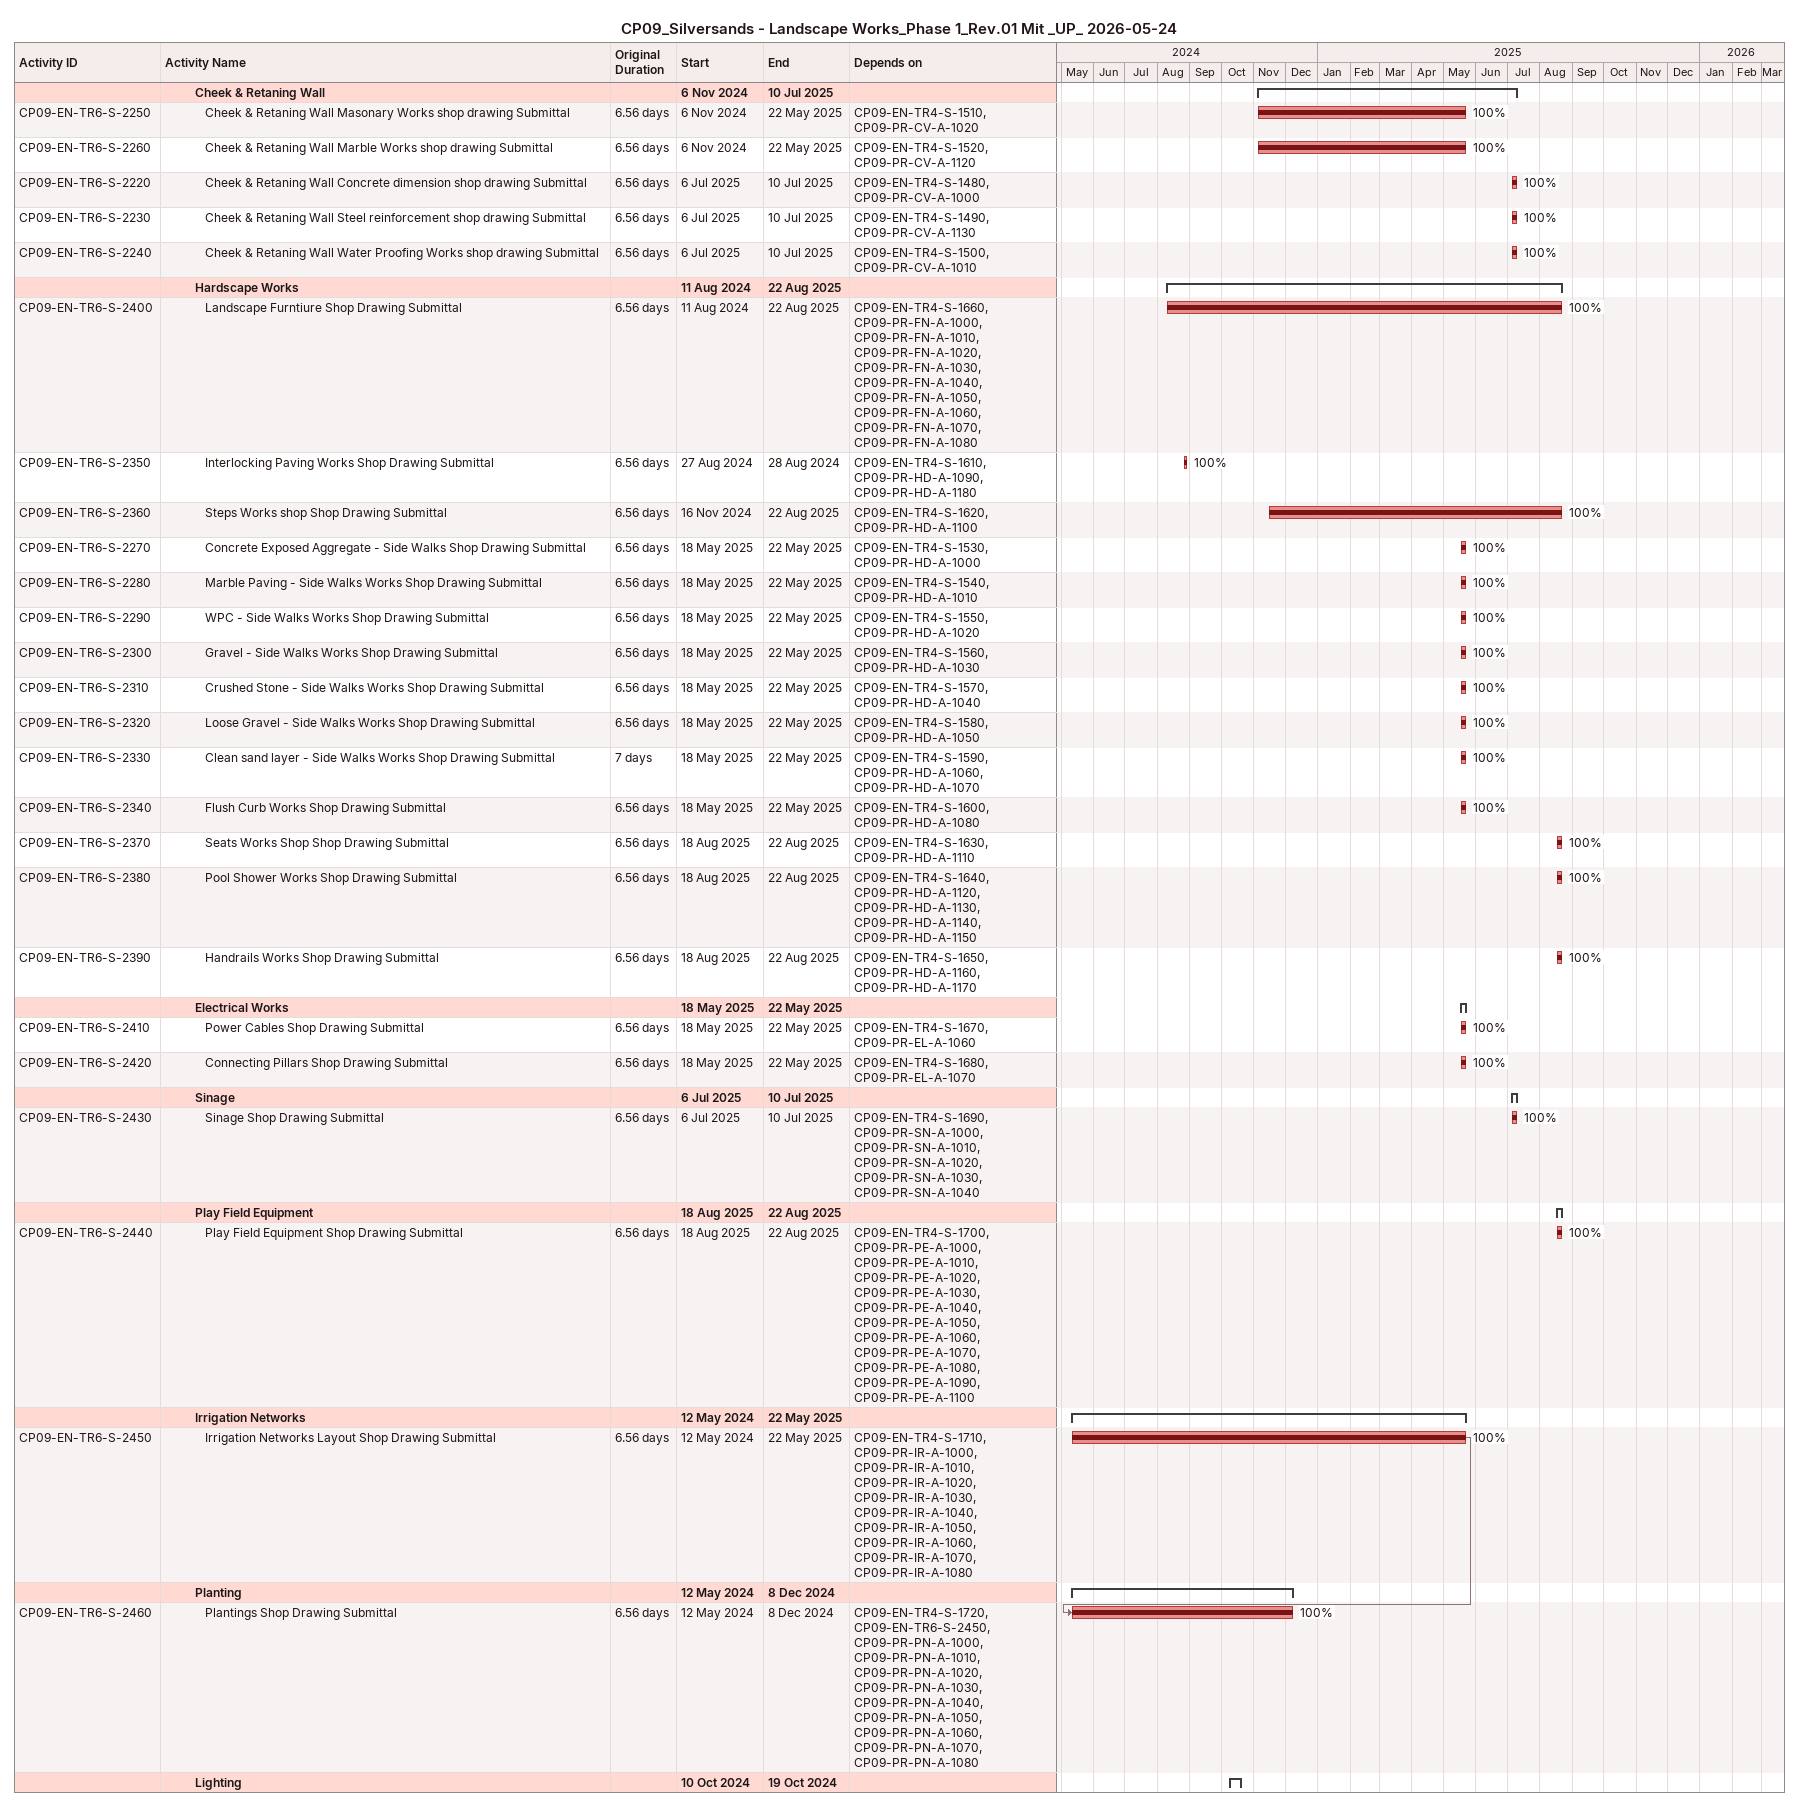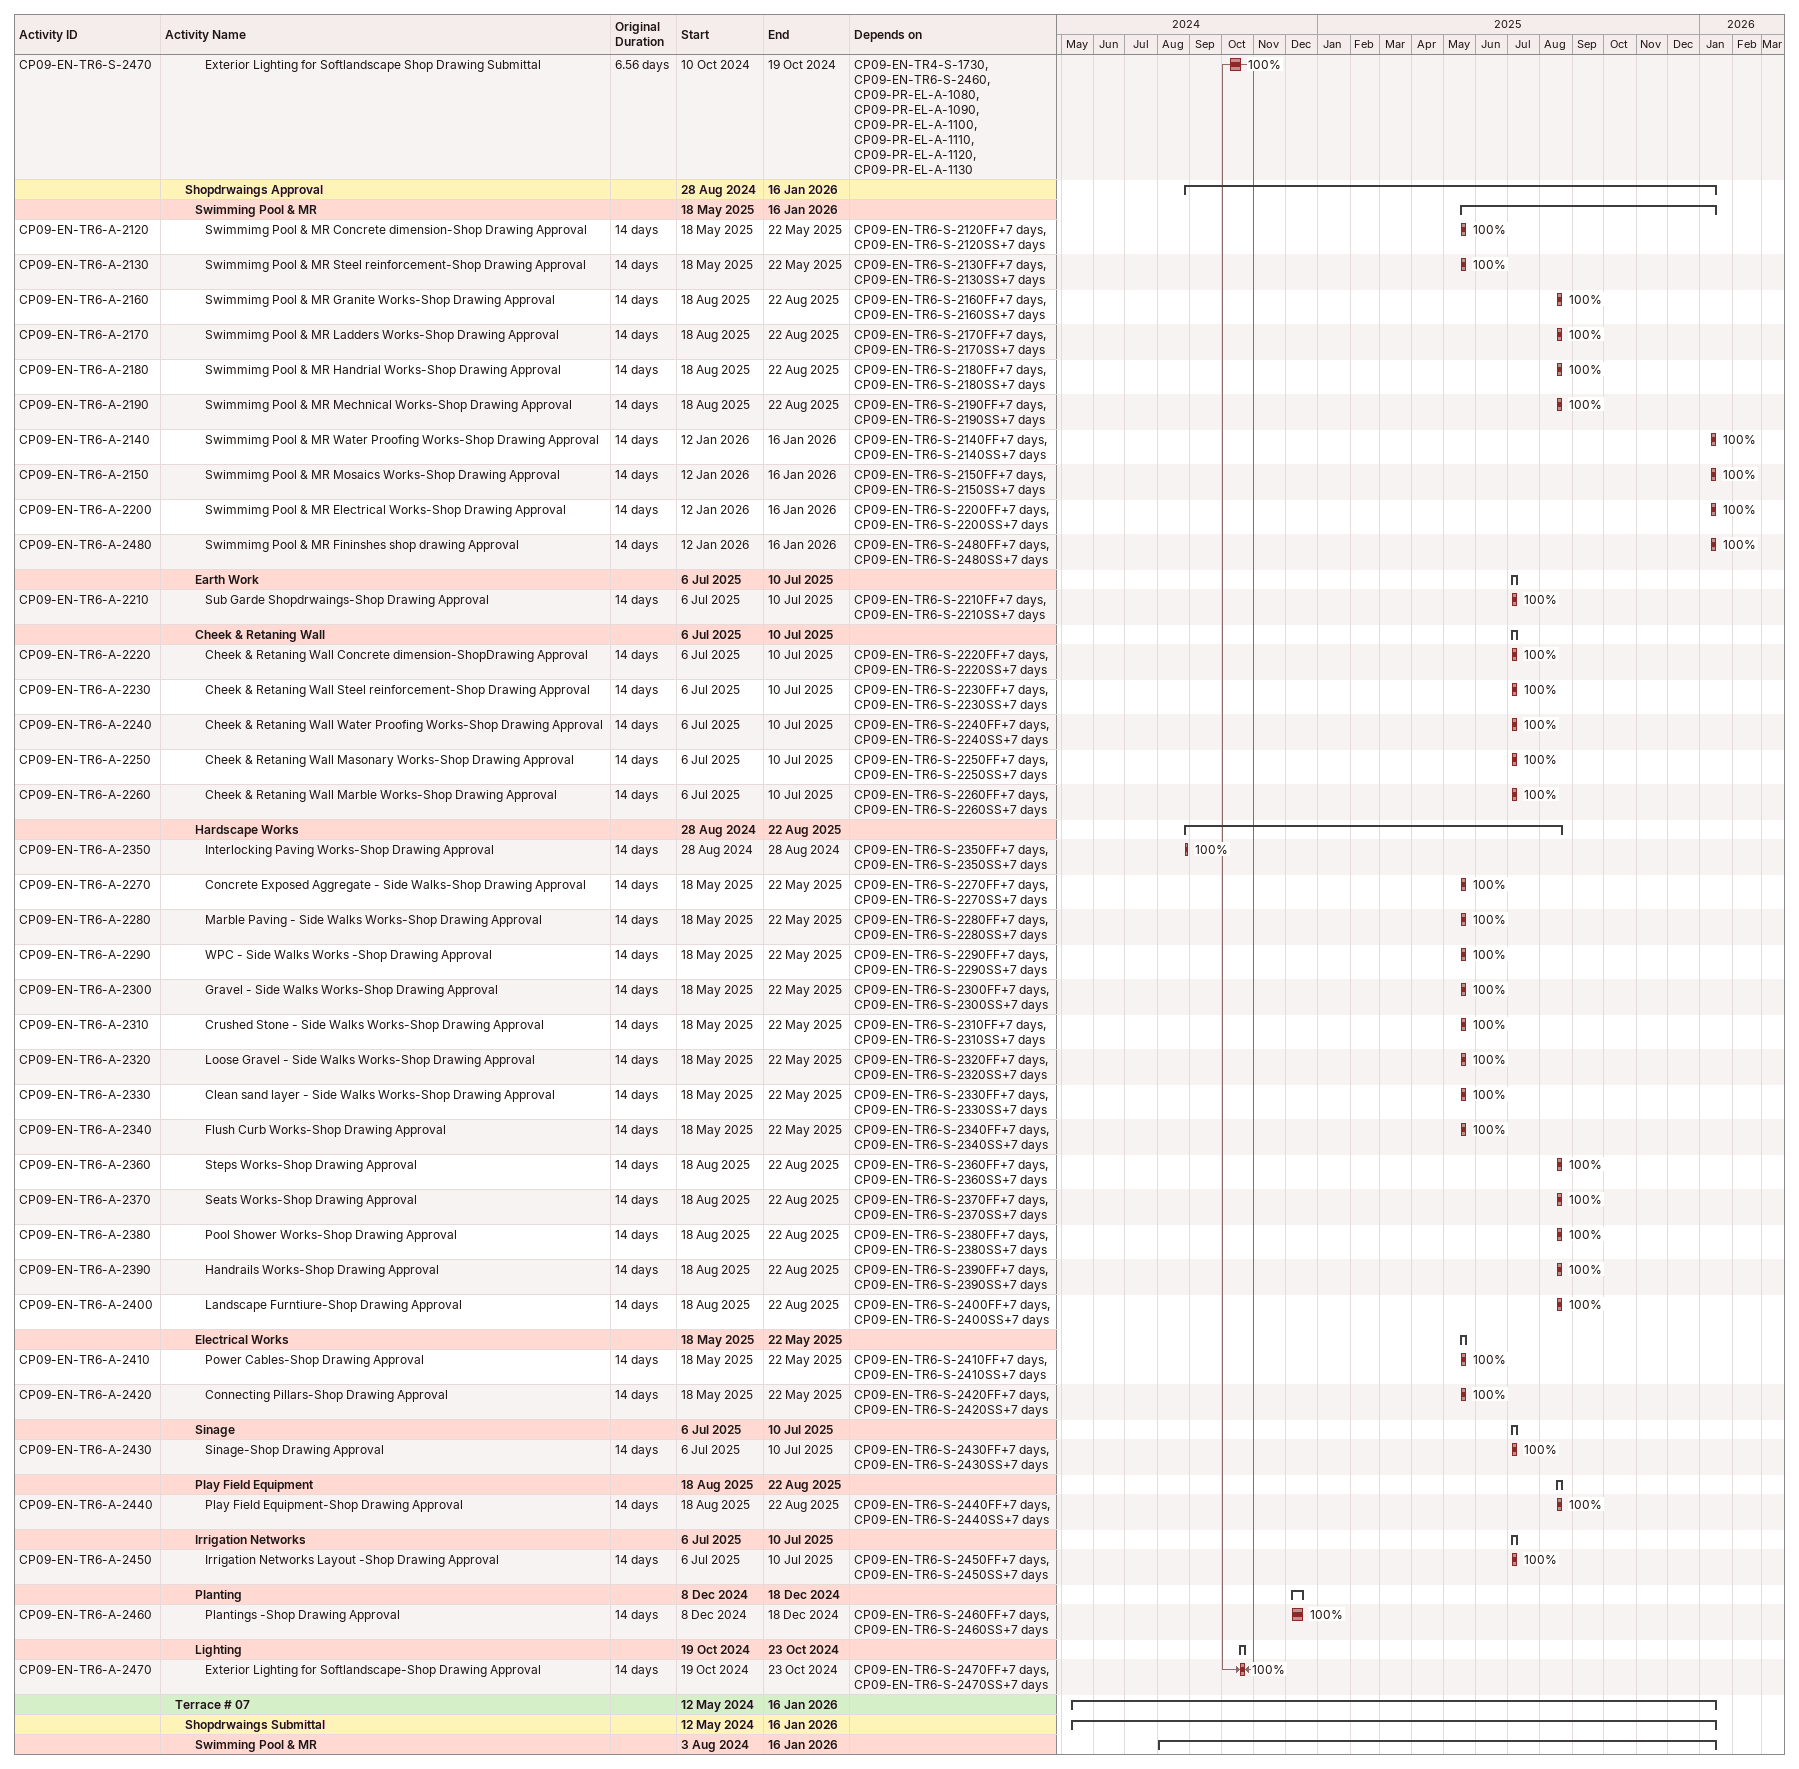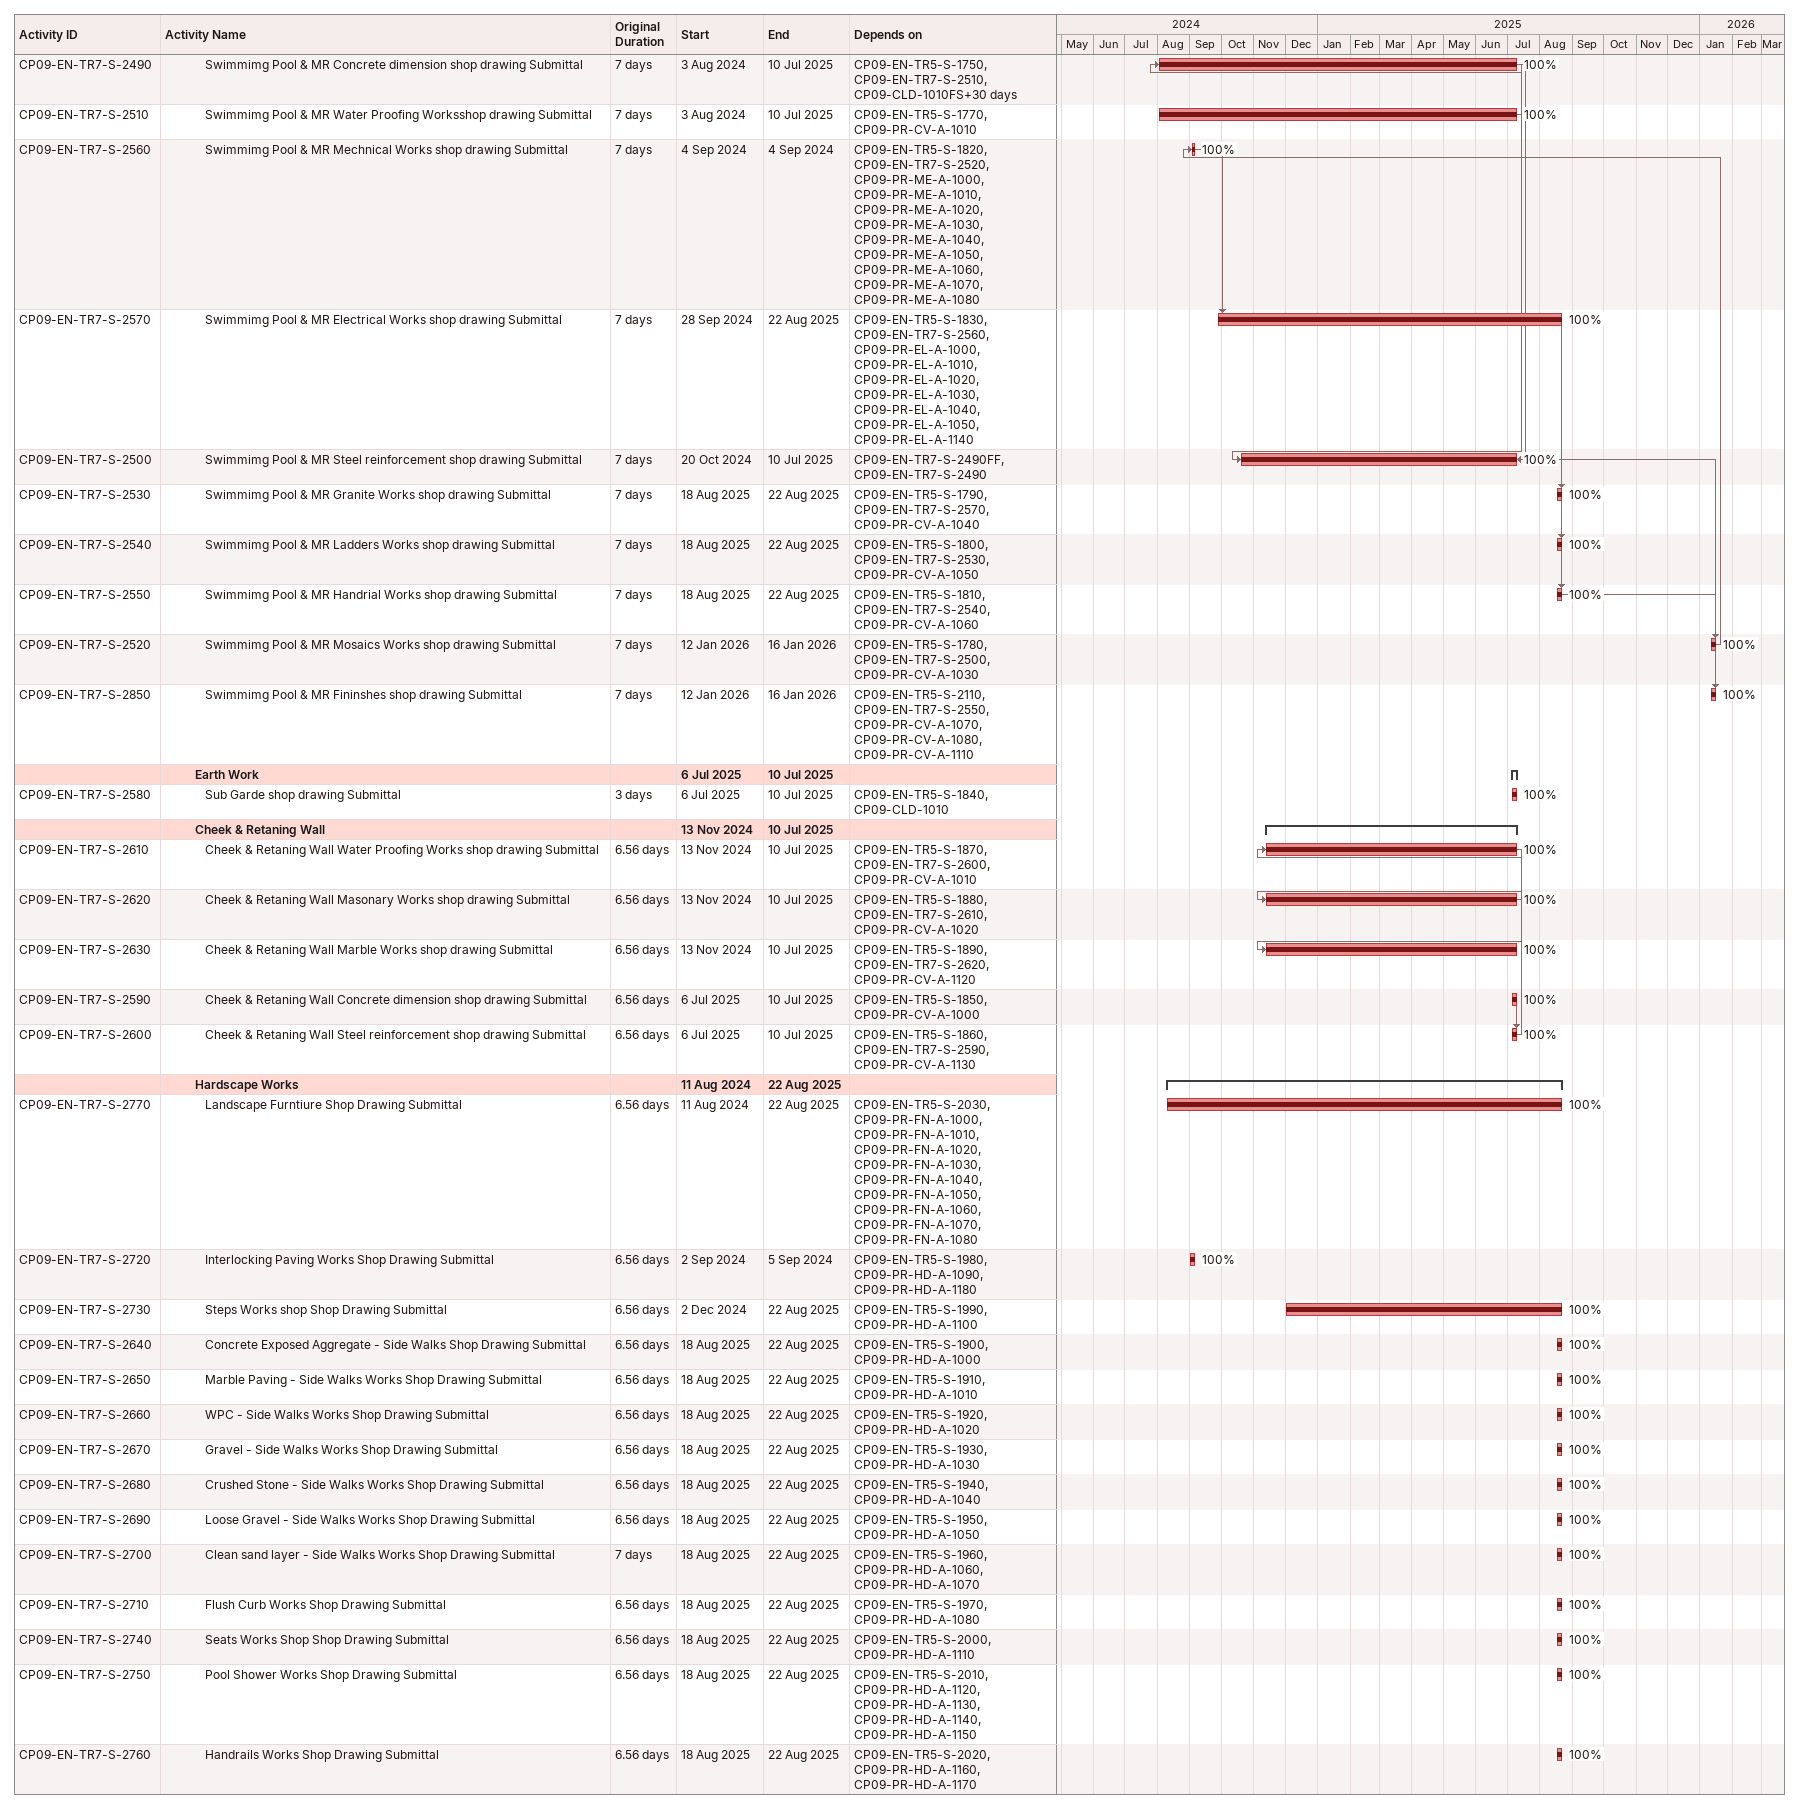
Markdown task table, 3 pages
CP09_Silversands - Landscape Works_Phase 1_Rev.01 Mit _UP_ 2026-05-24

| ID | Level | Task | Original duration | Start | Finish | Predecessors | % complete |
|---|---|---|---|---|---|---|---|
|  | 4 | **Cheek & Retaning Wall** |  | 2024-11-06 | 2025-07-10 |  |  |
| CP09-EN-TR6-S-2250 | 5 | Cheek & Retaning Wall Masonary Works shop drawing Submittal | 6.56d | 2024-11-06 | 2025-05-22 | CP09-EN-TR4-S-1510, CP09-PR-CV-A-1020 | 100 |
| CP09-EN-TR6-S-2260 | 5 | Cheek & Retaning Wall Marble Works shop drawing Submittal | 6.56d | 2024-11-06 | 2025-05-22 | CP09-EN-TR4-S-1520, CP09-PR-CV-A-1120 | 100 |
| CP09-EN-TR6-S-2220 | 5 | Cheek & Retaning Wall Concrete dimension shop drawing Submittal | 6.56d | 2025-07-06 | 2025-07-10 | CP09-EN-TR4-S-1480, CP09-PR-CV-A-1000 | 100 |
| CP09-EN-TR6-S-2230 | 5 | Cheek & Retaning Wall Steel reinforcement shop drawing Submittal | 6.56d | 2025-07-06 | 2025-07-10 | CP09-EN-TR4-S-1490, CP09-PR-CV-A-1130 | 100 |
| CP09-EN-TR6-S-2240 | 5 | Cheek & Retaning Wall Water Proofing Works shop drawing Submittal | 6.56d | 2025-07-06 | 2025-07-10 | CP09-EN-TR4-S-1500, CP09-PR-CV-A-1010 | 100 |
|  | 4 | **Hardscape Works** |  | 2024-08-11 | 2025-08-22 |  |  |
| CP09-EN-TR6-S-2400 | 5 | Landscape Furntiure Shop Drawing Submittal | 6.56d | 2024-08-11 | 2025-08-22 | CP09-EN-TR4-S-1660, CP09-PR-FN-A-1000, CP09-PR-FN-A-1010, CP09-PR-FN-A-1020, CP09-PR-FN-A-1030, CP09-PR-FN-A-1040, CP09-PR-FN-A-1050, CP09-PR-FN-A-1060, CP09-PR-FN-A-1070, CP09-PR-FN-A-1080 | 100 |
| CP09-EN-TR6-S-2350 | 5 | Interlocking Paving Works Shop Drawing Submittal | 6.56d | 2024-08-27 | 2024-08-28 | CP09-EN-TR4-S-1610, CP09-PR-HD-A-1090, CP09-PR-HD-A-1180 | 100 |
| CP09-EN-TR6-S-2360 | 5 | Steps Works shop Shop Drawing Submittal | 6.56d | 2024-11-16 | 2025-08-22 | CP09-EN-TR4-S-1620, CP09-PR-HD-A-1100 | 100 |
| CP09-EN-TR6-S-2270 | 5 | Concrete Exposed Aggregate - Side Walks Shop Drawing Submittal | 6.56d | 2025-05-18 | 2025-05-22 | CP09-EN-TR4-S-1530, CP09-PR-HD-A-1000 | 100 |
| CP09-EN-TR6-S-2280 | 5 | Marble Paving - Side Walks Works Shop Drawing Submittal | 6.56d | 2025-05-18 | 2025-05-22 | CP09-EN-TR4-S-1540, CP09-PR-HD-A-1010 | 100 |
| CP09-EN-TR6-S-2290 | 5 | WPC - Side Walks Works Shop Drawing Submittal | 6.56d | 2025-05-18 | 2025-05-22 | CP09-EN-TR4-S-1550, CP09-PR-HD-A-1020 | 100 |
| CP09-EN-TR6-S-2300 | 5 | Gravel - Side Walks Works Shop Drawing Submittal | 6.56d | 2025-05-18 | 2025-05-22 | CP09-EN-TR4-S-1560, CP09-PR-HD-A-1030 | 100 |
| CP09-EN-TR6-S-2310 | 5 | Crushed Stone - Side Walks Works Shop Drawing Submittal | 6.56d | 2025-05-18 | 2025-05-22 | CP09-EN-TR4-S-1570, CP09-PR-HD-A-1040 | 100 |
| CP09-EN-TR6-S-2320 | 5 | Loose Gravel - Side Walks Works Shop Drawing Submittal | 6.56d | 2025-05-18 | 2025-05-22 | CP09-EN-TR4-S-1580, CP09-PR-HD-A-1050 | 100 |
| CP09-EN-TR6-S-2330 | 5 | Clean sand layer - Side Walks Works Shop Drawing Submittal | 7d | 2025-05-18 | 2025-05-22 | CP09-EN-TR4-S-1590, CP09-PR-HD-A-1060, CP09-PR-HD-A-1070 | 100 |
| CP09-EN-TR6-S-2340 | 5 | Flush Curb Works Shop Drawing Submittal | 6.56d | 2025-05-18 | 2025-05-22 | CP09-EN-TR4-S-1600, CP09-PR-HD-A-1080 | 100 |
| CP09-EN-TR6-S-2370 | 5 | Seats Works Shop Shop Drawing Submittal | 6.56d | 2025-08-18 | 2025-08-22 | CP09-EN-TR4-S-1630, CP09-PR-HD-A-1110 | 100 |
| CP09-EN-TR6-S-2380 | 5 | Pool Shower Works Shop Drawing Submittal | 6.56d | 2025-08-18 | 2025-08-22 | CP09-EN-TR4-S-1640, CP09-PR-HD-A-1120, CP09-PR-HD-A-1130, CP09-PR-HD-A-1140, CP09-PR-HD-A-1150 | 100 |
| CP09-EN-TR6-S-2390 | 5 | Handrails Works Shop Drawing Submittal | 6.56d | 2025-08-18 | 2025-08-22 | CP09-EN-TR4-S-1650, CP09-PR-HD-A-1160, CP09-PR-HD-A-1170 | 100 |
|  | 4 | **Electrical Works** |  | 2025-05-18 | 2025-05-22 |  |  |
| CP09-EN-TR6-S-2410 | 5 | Power Cables Shop Drawing Submittal | 6.56d | 2025-05-18 | 2025-05-22 | CP09-EN-TR4-S-1670, CP09-PR-EL-A-1060 | 100 |
| CP09-EN-TR6-S-2420 | 5 | Connecting Pillars Shop Drawing Submittal | 6.56d | 2025-05-18 | 2025-05-22 | CP09-EN-TR4-S-1680, CP09-PR-EL-A-1070 | 100 |
|  | 4 | **Sinage** |  | 2025-07-06 | 2025-07-10 |  |  |
| CP09-EN-TR6-S-2430 | 5 | Sinage Shop Drawing Submittal | 6.56d | 2025-07-06 | 2025-07-10 | CP09-EN-TR4-S-1690, CP09-PR-SN-A-1000, CP09-PR-SN-A-1010, CP09-PR-SN-A-1020, CP09-PR-SN-A-1030, CP09-PR-SN-A-1040 | 100 |
|  | 4 | **Play Field Equipment** |  | 2025-08-18 | 2025-08-22 |  |  |
| CP09-EN-TR6-S-2440 | 5 | Play Field Equipment Shop Drawing Submittal | 6.56d | 2025-08-18 | 2025-08-22 | CP09-EN-TR4-S-1700, CP09-PR-PE-A-1000, CP09-PR-PE-A-1010, CP09-PR-PE-A-1020, CP09-PR-PE-A-1030, CP09-PR-PE-A-1040, CP09-PR-PE-A-1050, CP09-PR-PE-A-1060, CP09-PR-PE-A-1070, CP09-PR-PE-A-1080, CP09-PR-PE-A-1090, CP09-PR-PE-A-1100 | 100 |
|  | 4 | **Irrigation Networks** |  | 2024-05-12 | 2025-05-22 |  |  |
| CP09-EN-TR6-S-2450 | 5 | Irrigation Networks Layout Shop Drawing Submittal | 6.56d | 2024-05-12 | 2025-05-22 | CP09-EN-TR4-S-1710, CP09-PR-IR-A-1000, CP09-PR-IR-A-1010, CP09-PR-IR-A-1020, CP09-PR-IR-A-1030, CP09-PR-IR-A-1040, CP09-PR-IR-A-1050, CP09-PR-IR-A-1060, CP09-PR-IR-A-1070, CP09-PR-IR-A-1080 | 100 |
|  | 4 | **Planting** |  | 2024-05-12 | 2024-12-08 |  |  |
| CP09-EN-TR6-S-2460 | 5 | Plantings Shop Drawing Submittal | 6.56d | 2024-05-12 | 2024-12-08 | CP09-EN-TR4-S-1720, CP09-EN-TR6-S-2450, CP09-PR-PN-A-1000, CP09-PR-PN-A-1010, CP09-PR-PN-A-1020, CP09-PR-PN-A-1030, CP09-PR-PN-A-1040, CP09-PR-PN-A-1050, CP09-PR-PN-A-1060, CP09-PR-PN-A-1070, CP09-PR-PN-A-1080 | 100 |
|  | 4 | **Lighting** |  | 2024-10-10 | 2024-10-19 |  |  |
| CP09-EN-TR6-S-2470 | 5 | Exterior Lighting for Softlandscape Shop Drawing Submittal | 6.56d | 2024-10-10 | 2024-10-19 | CP09-EN-TR4-S-1730, CP09-EN-TR6-S-2460, CP09-PR-EL-A-1080, CP09-PR-EL-A-1090, CP09-PR-EL-A-1100, CP09-PR-EL-A-1110, CP09-PR-EL-A-1120, CP09-PR-EL-A-1130 | 100 |
|  | 3 | **Shopdrwaings Approval** |  | 2024-08-28 | 2026-01-16 |  |  |
|  | 4 | **Swimming Pool & MR** |  | 2025-05-18 | 2026-01-16 |  |  |
| CP09-EN-TR6-A-2120 | 5 | Swimmimg Pool & MR Concrete dimension-Shop Drawing Approval | 14d | 2025-05-18 | 2025-05-22 | CP09-EN-TR6-S-2120FF+7d, CP09-EN-TR6-S-2120SS+7d | 100 |
| CP09-EN-TR6-A-2130 | 5 | Swimmimg Pool & MR Steel reinforcement-Shop Drawing Approval | 14d | 2025-05-18 | 2025-05-22 | CP09-EN-TR6-S-2130FF+7d, CP09-EN-TR6-S-2130SS+7d | 100 |
| CP09-EN-TR6-A-2160 | 5 | Swimmimg Pool & MR Granite Works-Shop Drawing Approval | 14d | 2025-08-18 | 2025-08-22 | CP09-EN-TR6-S-2160FF+7d, CP09-EN-TR6-S-2160SS+7d | 100 |
| CP09-EN-TR6-A-2170 | 5 | Swimmimg Pool & MR Ladders Works-Shop Drawing Approval | 14d | 2025-08-18 | 2025-08-22 | CP09-EN-TR6-S-2170FF+7d, CP09-EN-TR6-S-2170SS+7d | 100 |
| CP09-EN-TR6-A-2180 | 5 | Swimmimg Pool & MR Handrial Works-Shop Drawing Approval | 14d | 2025-08-18 | 2025-08-22 | CP09-EN-TR6-S-2180FF+7d, CP09-EN-TR6-S-2180SS+7d | 100 |
| CP09-EN-TR6-A-2190 | 5 | Swimmimg Pool & MR Mechnical Works-Shop Drawing Approval | 14d | 2025-08-18 | 2025-08-22 | CP09-EN-TR6-S-2190FF+7d, CP09-EN-TR6-S-2190SS+7d | 100 |
| CP09-EN-TR6-A-2140 | 5 | Swimmimg Pool & MR Water Proofing Works-Shop Drawing Approval | 14d | 2026-01-12 | 2026-01-16 | CP09-EN-TR6-S-2140FF+7d, CP09-EN-TR6-S-2140SS+7d | 100 |
| CP09-EN-TR6-A-2150 | 5 | Swimmimg Pool & MR Mosaics Works-Shop Drawing Approval | 14d | 2026-01-12 | 2026-01-16 | CP09-EN-TR6-S-2150FF+7d, CP09-EN-TR6-S-2150SS+7d | 100 |
| CP09-EN-TR6-A-2200 | 5 | Swimmimg Pool & MR Electrical Works-Shop Drawing Approval | 14d | 2026-01-12 | 2026-01-16 | CP09-EN-TR6-S-2200FF+7d, CP09-EN-TR6-S-2200SS+7d | 100 |
| CP09-EN-TR6-A-2480 | 5 | Swimmimg Pool & MR Fininshes shop drawing Approval | 14d | 2026-01-12 | 2026-01-16 | CP09-EN-TR6-S-2480FF+7d, CP09-EN-TR6-S-2480SS+7d | 100 |
|  | 4 | **Earth Work** |  | 2025-07-06 | 2025-07-10 |  |  |
| CP09-EN-TR6-A-2210 | 5 | Sub Garde Shopdrwaings-Shop Drawing Approval | 14d | 2025-07-06 | 2025-07-10 | CP09-EN-TR6-S-2210FF+7d, CP09-EN-TR6-S-2210SS+7d | 100 |
|  | 4 | **Cheek & Retaning Wall** |  | 2025-07-06 | 2025-07-10 |  |  |
| CP09-EN-TR6-A-2220 | 5 | Cheek & Retaning Wall Concrete dimension-ShopDrawing Approval | 14d | 2025-07-06 | 2025-07-10 | CP09-EN-TR6-S-2220FF+7d, CP09-EN-TR6-S-2220SS+7d | 100 |
| CP09-EN-TR6-A-2230 | 5 | Cheek & Retaning Wall Steel reinforcement-Shop Drawing Approval | 14d | 2025-07-06 | 2025-07-10 | CP09-EN-TR6-S-2230FF+7d, CP09-EN-TR6-S-2230SS+7d | 100 |
| CP09-EN-TR6-A-2240 | 5 | Cheek & Retaning Wall Water Proofing Works-Shop Drawing Approval | 14d | 2025-07-06 | 2025-07-10 | CP09-EN-TR6-S-2240FF+7d, CP09-EN-TR6-S-2240SS+7d | 100 |
| CP09-EN-TR6-A-2250 | 5 | Cheek & Retaning Wall Masonary Works-Shop Drawing Approval | 14d | 2025-07-06 | 2025-07-10 | CP09-EN-TR6-S-2250FF+7d, CP09-EN-TR6-S-2250SS+7d | 100 |
| CP09-EN-TR6-A-2260 | 5 | Cheek & Retaning Wall Marble Works-Shop Drawing Approval | 14d | 2025-07-06 | 2025-07-10 | CP09-EN-TR6-S-2260FF+7d, CP09-EN-TR6-S-2260SS+7d | 100 |
|  | 4 | **Hardscape Works** |  | 2024-08-28 | 2025-08-22 |  |  |
| CP09-EN-TR6-A-2350 | 5 | Interlocking Paving Works-Shop Drawing Approval | 14d | 2024-08-28 | 2024-08-28 | CP09-EN-TR6-S-2350FF+7d, CP09-EN-TR6-S-2350SS+7d | 100 |
| CP09-EN-TR6-A-2270 | 5 | Concrete Exposed Aggregate - Side Walks-Shop Drawing Approval | 14d | 2025-05-18 | 2025-05-22 | CP09-EN-TR6-S-2270FF+7d, CP09-EN-TR6-S-2270SS+7d | 100 |
| CP09-EN-TR6-A-2280 | 5 | Marble Paving - Side Walks Works-Shop Drawing Approval | 14d | 2025-05-18 | 2025-05-22 | CP09-EN-TR6-S-2280FF+7d, CP09-EN-TR6-S-2280SS+7d | 100 |
| CP09-EN-TR6-A-2290 | 5 | WPC - Side Walks Works -Shop Drawing Approval | 14d | 2025-05-18 | 2025-05-22 | CP09-EN-TR6-S-2290FF+7d, CP09-EN-TR6-S-2290SS+7d | 100 |
| CP09-EN-TR6-A-2300 | 5 | Gravel - Side Walks Works-Shop Drawing Approval | 14d | 2025-05-18 | 2025-05-22 | CP09-EN-TR6-S-2300FF+7d, CP09-EN-TR6-S-2300SS+7d | 100 |
| CP09-EN-TR6-A-2310 | 5 | Crushed Stone - Side Walks Works-Shop Drawing Approval | 14d | 2025-05-18 | 2025-05-22 | CP09-EN-TR6-S-2310FF+7d, CP09-EN-TR6-S-2310SS+7d | 100 |
| CP09-EN-TR6-A-2320 | 5 | Loose Gravel - Side Walks Works-Shop Drawing Approval | 14d | 2025-05-18 | 2025-05-22 | CP09-EN-TR6-S-2320FF+7d, CP09-EN-TR6-S-2320SS+7d | 100 |
| CP09-EN-TR6-A-2330 | 5 | Clean sand layer - Side Walks Works-Shop Drawing Approval | 14d | 2025-05-18 | 2025-05-22 | CP09-EN-TR6-S-2330FF+7d, CP09-EN-TR6-S-2330SS+7d | 100 |
| CP09-EN-TR6-A-2340 | 5 | Flush Curb Works-Shop Drawing Approval | 14d | 2025-05-18 | 2025-05-22 | CP09-EN-TR6-S-2340FF+7d, CP09-EN-TR6-S-2340SS+7d | 100 |
| CP09-EN-TR6-A-2360 | 5 | Steps Works-Shop Drawing Approval | 14d | 2025-08-18 | 2025-08-22 | CP09-EN-TR6-S-2360FF+7d, CP09-EN-TR6-S-2360SS+7d | 100 |
| CP09-EN-TR6-A-2370 | 5 | Seats Works-Shop Drawing Approval | 14d | 2025-08-18 | 2025-08-22 | CP09-EN-TR6-S-2370FF+7d, CP09-EN-TR6-S-2370SS+7d | 100 |
| CP09-EN-TR6-A-2380 | 5 | Pool Shower Works-Shop Drawing Approval | 14d | 2025-08-18 | 2025-08-22 | CP09-EN-TR6-S-2380FF+7d, CP09-EN-TR6-S-2380SS+7d | 100 |
| CP09-EN-TR6-A-2390 | 5 | Handrails Works-Shop Drawing Approval | 14d | 2025-08-18 | 2025-08-22 | CP09-EN-TR6-S-2390FF+7d, CP09-EN-TR6-S-2390SS+7d | 100 |
| CP09-EN-TR6-A-2400 | 5 | Landscape Furntiure-Shop Drawing Approval | 14d | 2025-08-18 | 2025-08-22 | CP09-EN-TR6-S-2400FF+7d, CP09-EN-TR6-S-2400SS+7d | 100 |
|  | 4 | **Electrical Works** |  | 2025-05-18 | 2025-05-22 |  |  |
| CP09-EN-TR6-A-2410 | 5 | Power Cables-Shop Drawing Approval | 14d | 2025-05-18 | 2025-05-22 | CP09-EN-TR6-S-2410FF+7d, CP09-EN-TR6-S-2410SS+7d | 100 |
| CP09-EN-TR6-A-2420 | 5 | Connecting Pillars-Shop Drawing Approval | 14d | 2025-05-18 | 2025-05-22 | CP09-EN-TR6-S-2420FF+7d, CP09-EN-TR6-S-2420SS+7d | 100 |
|  | 4 | **Sinage** |  | 2025-07-06 | 2025-07-10 |  |  |
| CP09-EN-TR6-A-2430 | 5 | Sinage-Shop Drawing Approval | 14d | 2025-07-06 | 2025-07-10 | CP09-EN-TR6-S-2430FF+7d, CP09-EN-TR6-S-2430SS+7d | 100 |
|  | 4 | **Play Field Equipment** |  | 2025-08-18 | 2025-08-22 |  |  |
| CP09-EN-TR6-A-2440 | 5 | Play Field Equipment-Shop Drawing Approval | 14d | 2025-08-18 | 2025-08-22 | CP09-EN-TR6-S-2440FF+7d, CP09-EN-TR6-S-2440SS+7d | 100 |
|  | 4 | **Irrigation Networks** |  | 2025-07-06 | 2025-07-10 |  |  |
| CP09-EN-TR6-A-2450 | 5 | Irrigation Networks Layout -Shop Drawing Approval | 14d | 2025-07-06 | 2025-07-10 | CP09-EN-TR6-S-2450FF+7d, CP09-EN-TR6-S-2450SS+7d | 100 |
|  | 4 | **Planting** |  | 2024-12-08 | 2024-12-18 |  |  |
| CP09-EN-TR6-A-2460 | 5 | Plantings -Shop Drawing Approval | 14d | 2024-12-08 | 2024-12-18 | CP09-EN-TR6-S-2460FF+7d, CP09-EN-TR6-S-2460SS+7d | 100 |
|  | 4 | **Lighting** |  | 2024-10-19 | 2024-10-23 |  |  |
| CP09-EN-TR6-A-2470 | 5 | Exterior Lighting for Softlandscape-Shop Drawing Approval | 14d | 2024-10-19 | 2024-10-23 | CP09-EN-TR6-S-2470FF+7d, CP09-EN-TR6-S-2470SS+7d | 100 |
|  | 2 | **Terrace # 07** |  | 2024-05-12 | 2026-01-16 |  |  |
|  | 3 | **Shopdrwaings Submittal** |  | 2024-05-12 | 2026-01-16 |  |  |
|  | 4 | **Swimming Pool & MR** |  | 2024-08-03 | 2026-01-16 |  |  |
| CP09-EN-TR7-S-2490 | 5 | Swimmimg Pool & MR Concrete dimension shop drawing Submittal | 7d | 2024-08-03 | 2025-07-10 | CP09-EN-TR5-S-1750, CP09-EN-TR7-S-2510, CP09-CLD-1010FS+30d | 100 |
| CP09-EN-TR7-S-2510 | 5 | Swimmimg Pool & MR Water Proofing Worksshop drawing Submittal | 7d | 2024-08-03 | 2025-07-10 | CP09-EN-TR5-S-1770, CP09-PR-CV-A-1010 | 100 |
| CP09-EN-TR7-S-2560 | 5 | Swimmimg Pool & MR Mechnical Works shop drawing Submittal | 7d | 2024-09-04 | 2024-09-04 | CP09-EN-TR5-S-1820, CP09-EN-TR7-S-2520, CP09-PR-ME-A-1000, CP09-PR-ME-A-1010, CP09-PR-ME-A-1020, CP09-PR-ME-A-1030, CP09-PR-ME-A-1040, CP09-PR-ME-A-1050, CP09-PR-ME-A-1060, CP09-PR-ME-A-1070, CP09-PR-ME-A-1080 | 100 |
| CP09-EN-TR7-S-2570 | 5 | Swimmimg Pool & MR Electrical Works shop drawing Submittal | 7d | 2024-09-28 | 2025-08-22 | CP09-EN-TR5-S-1830, CP09-EN-TR7-S-2560, CP09-PR-EL-A-1000, CP09-PR-EL-A-1010, CP09-PR-EL-A-1020, CP09-PR-EL-A-1030, CP09-PR-EL-A-1040, CP09-PR-EL-A-1050, CP09-PR-EL-A-1140 | 100 |
| CP09-EN-TR7-S-2500 | 5 | Swimmimg Pool & MR Steel reinforcement shop drawing Submittal | 7d | 2024-10-20 | 2025-07-10 | CP09-EN-TR7-S-2490FF, CP09-EN-TR7-S-2490 | 100 |
| CP09-EN-TR7-S-2530 | 5 | Swimmimg Pool & MR Granite Works shop drawing Submittal | 7d | 2025-08-18 | 2025-08-22 | CP09-EN-TR5-S-1790, CP09-EN-TR7-S-2570, CP09-PR-CV-A-1040 | 100 |
| CP09-EN-TR7-S-2540 | 5 | Swimmimg Pool & MR Ladders Works shop drawing Submittal | 7d | 2025-08-18 | 2025-08-22 | CP09-EN-TR5-S-1800, CP09-EN-TR7-S-2530, CP09-PR-CV-A-1050 | 100 |
| CP09-EN-TR7-S-2550 | 5 | Swimmimg Pool & MR Handrial Works shop drawing Submittal | 7d | 2025-08-18 | 2025-08-22 | CP09-EN-TR5-S-1810, CP09-EN-TR7-S-2540, CP09-PR-CV-A-1060 | 100 |
| CP09-EN-TR7-S-2520 | 5 | Swimmimg Pool & MR Mosaics Works shop drawing Submittal | 7d | 2026-01-12 | 2026-01-16 | CP09-EN-TR5-S-1780, CP09-EN-TR7-S-2500, CP09-PR-CV-A-1030 | 100 |
| CP09-EN-TR7-S-2850 | 5 | Swimmimg Pool & MR Fininshes shop drawing Submittal | 7d | 2026-01-12 | 2026-01-16 | CP09-EN-TR5-S-2110, CP09-EN-TR7-S-2550, CP09-PR-CV-A-1070, CP09-PR-CV-A-1080, CP09-PR-CV-A-1110 | 100 |
|  | 4 | **Earth Work** |  | 2025-07-06 | 2025-07-10 |  |  |
| CP09-EN-TR7-S-2580 | 5 | Sub Garde shop drawing Submittal | 3d | 2025-07-06 | 2025-07-10 | CP09-EN-TR5-S-1840, CP09-CLD-1010 | 100 |
|  | 4 | **Cheek & Retaning Wall** |  | 2024-11-13 | 2025-07-10 |  |  |
| CP09-EN-TR7-S-2610 | 5 | Cheek & Retaning Wall Water Proofing Works shop drawing Submittal | 6.56d | 2024-11-13 | 2025-07-10 | CP09-EN-TR5-S-1870, CP09-EN-TR7-S-2600, CP09-PR-CV-A-1010 | 100 |
| CP09-EN-TR7-S-2620 | 5 | Cheek & Retaning Wall Masonary Works shop drawing Submittal | 6.56d | 2024-11-13 | 2025-07-10 | CP09-EN-TR5-S-1880, CP09-EN-TR7-S-2610, CP09-PR-CV-A-1020 | 100 |
| CP09-EN-TR7-S-2630 | 5 | Cheek & Retaning Wall Marble Works shop drawing Submittal | 6.56d | 2024-11-13 | 2025-07-10 | CP09-EN-TR5-S-1890, CP09-EN-TR7-S-2620, CP09-PR-CV-A-1120 | 100 |
| CP09-EN-TR7-S-2590 | 5 | Cheek & Retaning Wall Concrete dimension shop drawing Submittal | 6.56d | 2025-07-06 | 2025-07-10 | CP09-EN-TR5-S-1850, CP09-PR-CV-A-1000 | 100 |
| CP09-EN-TR7-S-2600 | 5 | Cheek & Retaning Wall Steel reinforcement shop drawing Submittal | 6.56d | 2025-07-06 | 2025-07-10 | CP09-EN-TR5-S-1860, CP09-EN-TR7-S-2590, CP09-PR-CV-A-1130 | 100 |
|  | 4 | **Hardscape Works** |  | 2024-08-11 | 2025-08-22 |  |  |
| CP09-EN-TR7-S-2770 | 5 | Landscape Furntiure Shop Drawing Submittal | 6.56d | 2024-08-11 | 2025-08-22 | CP09-EN-TR5-S-2030, CP09-PR-FN-A-1000, CP09-PR-FN-A-1010, CP09-PR-FN-A-1020, CP09-PR-FN-A-1030, CP09-PR-FN-A-1040, CP09-PR-FN-A-1050, CP09-PR-FN-A-1060, CP09-PR-FN-A-1070, CP09-PR-FN-A-1080 | 100 |
| CP09-EN-TR7-S-2720 | 5 | Interlocking Paving Works Shop Drawing Submittal | 6.56d | 2024-09-02 | 2024-09-05 | CP09-EN-TR5-S-1980, CP09-PR-HD-A-1090, CP09-PR-HD-A-1180 | 100 |
| CP09-EN-TR7-S-2730 | 5 | Steps Works shop Shop Drawing Submittal | 6.56d | 2024-12-02 | 2025-08-22 | CP09-EN-TR5-S-1990, CP09-PR-HD-A-1100 | 100 |
| CP09-EN-TR7-S-2640 | 5 | Concrete Exposed Aggregate - Side Walks Shop Drawing Submittal | 6.56d | 2025-08-18 | 2025-08-22 | CP09-EN-TR5-S-1900, CP09-PR-HD-A-1000 | 100 |
| CP09-EN-TR7-S-2650 | 5 | Marble Paving - Side Walks Works Shop Drawing Submittal | 6.56d | 2025-08-18 | 2025-08-22 | CP09-EN-TR5-S-1910, CP09-PR-HD-A-1010 | 100 |
| CP09-EN-TR7-S-2660 | 5 | WPC - Side Walks Works Shop Drawing Submittal | 6.56d | 2025-08-18 | 2025-08-22 | CP09-EN-TR5-S-1920, CP09-PR-HD-A-1020 | 100 |
| CP09-EN-TR7-S-2670 | 5 | Gravel - Side Walks Works Shop Drawing Submittal | 6.56d | 2025-08-18 | 2025-08-22 | CP09-EN-TR5-S-1930, CP09-PR-HD-A-1030 | 100 |
| CP09-EN-TR7-S-2680 | 5 | Crushed Stone - Side Walks Works Shop Drawing Submittal | 6.56d | 2025-08-18 | 2025-08-22 | CP09-EN-TR5-S-1940, CP09-PR-HD-A-1040 | 100 |
| CP09-EN-TR7-S-2690 | 5 | Loose Gravel - Side Walks Works Shop Drawing Submittal | 6.56d | 2025-08-18 | 2025-08-22 | CP09-EN-TR5-S-1950, CP09-PR-HD-A-1050 | 100 |
| CP09-EN-TR7-S-2700 | 5 | Clean sand layer - Side Walks Works Shop Drawing Submittal | 7d | 2025-08-18 | 2025-08-22 | CP09-EN-TR5-S-1960, CP09-PR-HD-A-1060, CP09-PR-HD-A-1070 | 100 |
| CP09-EN-TR7-S-2710 | 5 | Flush Curb Works Shop Drawing Submittal | 6.56d | 2025-08-18 | 2025-08-22 | CP09-EN-TR5-S-1970, CP09-PR-HD-A-1080 | 100 |
| CP09-EN-TR7-S-2740 | 5 | Seats Works Shop Shop Drawing Submittal | 6.56d | 2025-08-18 | 2025-08-22 | CP09-EN-TR5-S-2000, CP09-PR-HD-A-1110 | 100 |
| CP09-EN-TR7-S-2750 | 5 | Pool Shower Works Shop Drawing Submittal | 6.56d | 2025-08-18 | 2025-08-22 | CP09-EN-TR5-S-2010, CP09-PR-HD-A-1120, CP09-PR-HD-A-1130, CP09-PR-HD-A-1140, CP09-PR-HD-A-1150 | 100 |
| CP09-EN-TR7-S-2760 | 5 | Handrails Works Shop Drawing Submittal | 6.56d | 2025-08-18 | 2025-08-22 | CP09-EN-TR5-S-2020, CP09-PR-HD-A-1160, CP09-PR-HD-A-1170 | 100 |
